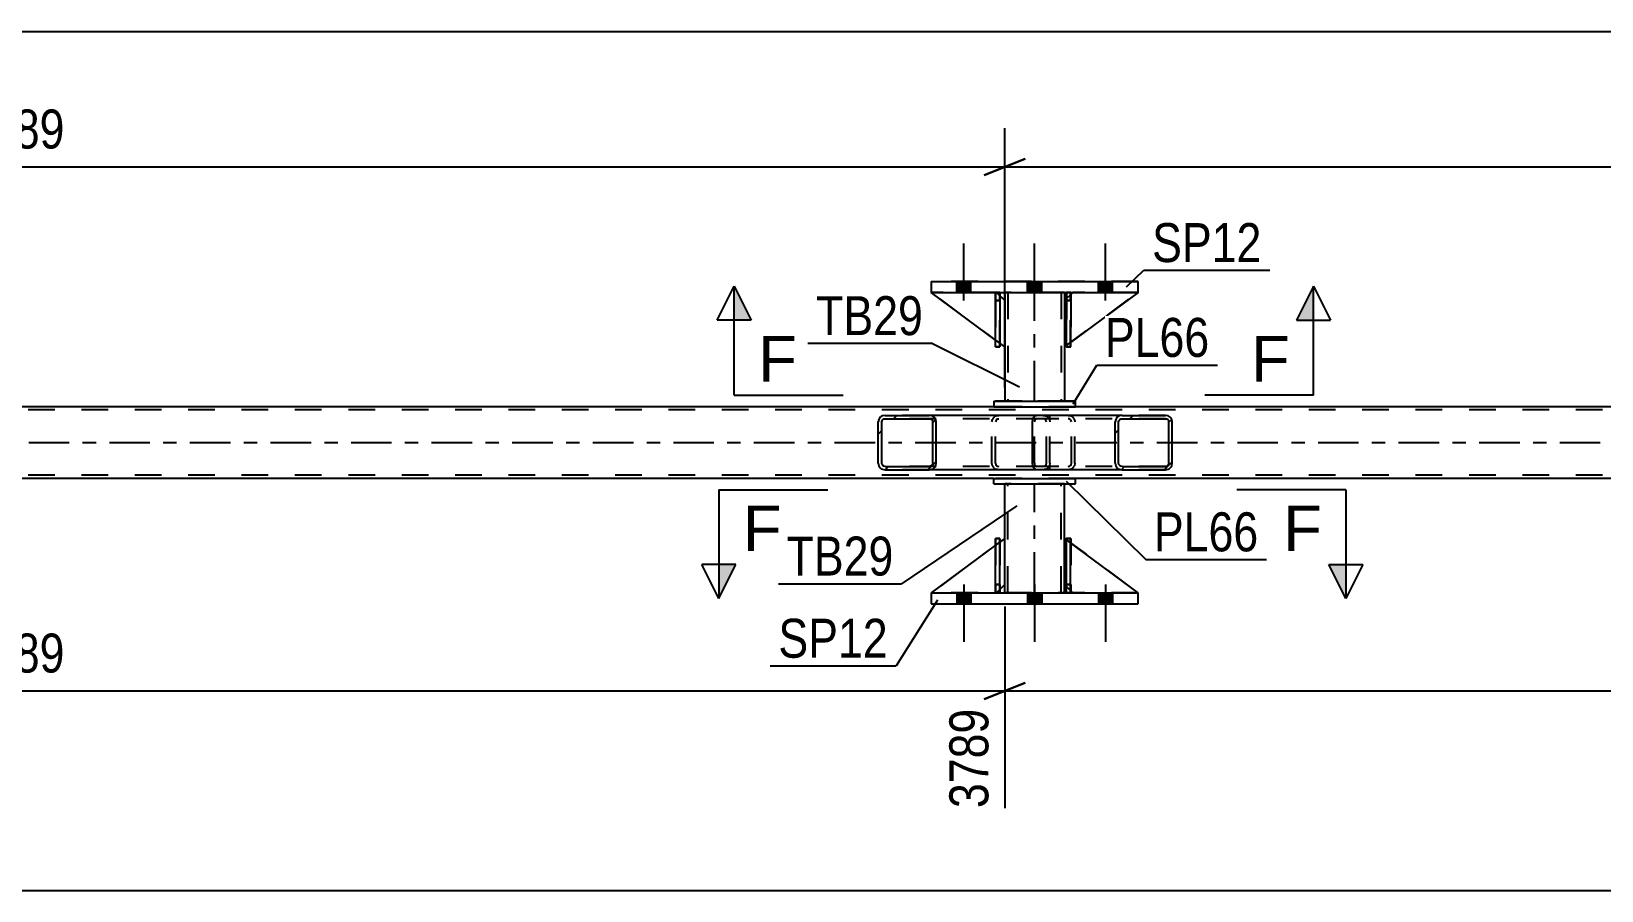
# Model space of a CAD drawing. Header units: millimetres. Extents: x 0 to 841, y 0 to 594.
# Drawn here: x 164.7 to 280, y 197.4 to 260.6 of the extents above; entities that cross this region are included whole.
import ezdxf

# ---------------------------------------------------------------- set-up
doc = ezdxf.new("R2010")
doc.units = ezdxf.units.MM
doc.linetypes.add('DXK_LINE_DOT2', pattern=[3.9198, 1.9599, -1.9599])
doc.linetypes.add('DXK_LINE_DOT3', pattern=[5.9187, 2.979, -0.9799, 0.9799, -0.9799])
doc.styles.add('Arial', font='arial.ttf', dxfattribs={"height": 0.2})
doc.styles.add('Arial Narrow', font='ARIALN.TTF', dxfattribs={"height": 0.2})

# ---------------------------------------------------------------- blocks, each defined once
blk = doc.blocks.new('Part-283124494-4475 - 4286')
at = {"color": 7, "linetype": 'DXK_LINE_DOT2'}
for p, q in [((240.68, 240.77), (240.68, 241.37)), ((240.68, 241.37), (240.68, 241.37)), ((240.68, 241.37), (240.68, 237.37)), ((240.68, 241.37), (241, 241.37)), ((241, 241.37), (241, 240.77)), ((241, 237.37), (241, 241.37)), ((240.68, 237.37), (240.68, 240.77)), ((240.68, 240.77), (241, 240.77)), ((241, 240.77), (241, 237.37)), ((240.68, 237.37), (241, 237.37))]:
    blk.add_line(p, q, dxfattribs=at)
blk = doc.blocks.new('Part-283124494-4360 - 4286')
at = {"color": 2, "linetype": 'Continuous'}
for p, q in [((235.35, 232.97), (99.36, 232.97)), ((490.76, 232.97), (241.35, 232.97)), ((235.35, 227.69), (99.36, 227.69)), ((758.27, 227.69), (241.35, 227.69))]:
    blk.add_line(p, q, dxfattribs=at)
at = {"color": 7, "linetype": 'DXK_LINE_DOT2'}
for p, q in [((758.27, 232.73), (99.36, 232.73)), ((241.35, 232.97), (235.35, 232.97)), ((758.27, 227.93), (99.36, 227.93)), ((241.35, 227.69), (235.35, 227.69))]:
    blk.add_line(p, q, dxfattribs=at)
at = {"color": 7, "linetype": 'DXK_LINE_DOT3'}
blk.add_line((99.36, 230.33), (758.27, 230.33), dxfattribs=at)
blk = doc.blocks.new('Bolt-283124494-4334 - 4286')
at = {"linetype": 'Continuous'}
for points in [[(233.67, 219.29), (232.63, 219.29), (232.63, 218.49), (233.67, 218.49)], [(233.67, 219.29), (232.63, 219.29), (232.63, 218.49), (233.67, 218.49)], [(233.67, 219.29), (232.63, 219.29), (232.63, 218.49), (233.67, 218.49)], [(238.87, 219.29), (237.83, 219.29), (237.83, 218.49), (238.87, 218.49)], [(238.87, 219.29), (237.83, 219.29), (237.83, 218.49), (238.87, 218.49)], [(244.07, 219.29), (243.03, 219.29), (243.03, 218.49), (244.07, 218.49)], [(244.07, 219.29), (243.03, 219.29), (243.03, 218.49), (244.07, 218.49)], [(244.07, 219.29), (243.03, 219.29), (243.03, 218.49), (244.07, 218.49)]]:
    blk.add_hatch(color=1, dxfattribs=at).paths.add_polyline_path(points)
at = {"color": 1, "linetype": 'Continuous'}
for p, q in [((232.63, 219.29), (232.63, 218.49)), ((232.63, 219.29), (232.63, 218.49)), ((232.63, 219.29), (232.63, 218.49)), ((233.15, 219.89), (233.15, 215.69)), ((233.15, 219.89), (233.15, 215.69)), ((233.15, 219.89), (233.15, 215.69)), ((233.67, 219.29), (233.67, 218.49)), ((233.67, 219.29), (233.67, 218.49)), ((233.67, 219.29), (233.67, 218.49)), ((237.83, 219.29), (237.83, 218.49)), ((237.83, 219.29), (237.83, 218.49)), ((238.35, 219.89), (238.35, 215.69)), ((238.35, 219.89), (238.35, 215.69)), ((238.87, 219.29), (238.87, 218.49)), ((238.87, 219.29), (238.87, 218.49)), ((243.03, 219.29), (243.03, 218.49)), ((243.03, 219.29), (243.03, 218.49)), ((243.03, 219.29), (243.03, 218.49)), ((243.55, 219.89), (243.55, 215.69)), ((243.55, 219.89), (243.55, 215.69)), ((243.55, 219.89), (243.55, 215.69)), ((244.07, 219.29), (244.07, 218.49)), ((244.07, 219.29), (244.07, 218.49)), ((244.07, 219.29), (244.07, 218.49))]:
    blk.add_line(p, q, dxfattribs=at)
blk = doc.blocks.new('Bolt-283124494-4335 - 4286')
at = {"linetype": 'Continuous'}
for points in [[(232.63, 241.37), (233.67, 241.37), (233.67, 242.17), (232.63, 242.17)], [(232.63, 241.37), (233.67, 241.37), (233.67, 242.17), (232.63, 242.17)], [(232.63, 241.37), (233.67, 241.37), (233.67, 242.17), (232.63, 242.17)], [(237.83, 241.37), (238.87, 241.37), (238.87, 242.17), (237.83, 242.17)], [(237.83, 241.37), (238.87, 241.37), (238.87, 242.17), (237.83, 242.17)], [(243.03, 241.37), (244.07, 241.37), (244.07, 242.17), (243.03, 242.17)], [(243.03, 241.37), (244.07, 241.37), (244.07, 242.17), (243.03, 242.17)], [(243.03, 241.37), (244.07, 241.37), (244.07, 242.17), (243.03, 242.17)]]:
    blk.add_hatch(color=1, dxfattribs=at).paths.add_polyline_path(points)
at = {"color": 1, "linetype": 'Continuous'}
for p, q in [((233.15, 240.77), (233.15, 244.97)), ((233.15, 240.77), (233.15, 244.97)), ((233.15, 240.77), (233.15, 244.97)), ((238.35, 240.77), (238.35, 244.97)), ((238.35, 240.77), (238.35, 244.97)), ((243.55, 240.77), (243.55, 244.97)), ((243.55, 240.77), (243.55, 244.97)), ((243.55, 240.77), (243.55, 244.97)), ((232.63, 241.37), (232.63, 242.17)), ((232.63, 241.37), (232.63, 242.17)), ((232.63, 241.37), (232.63, 242.17)), ((233.67, 241.37), (233.67, 242.17)), ((233.67, 241.37), (233.67, 242.17)), ((233.67, 241.37), (233.67, 242.17)), ((237.83, 241.37), (237.83, 242.17)), ((237.83, 241.37), (237.83, 242.17)), ((238.87, 241.37), (238.87, 242.17)), ((238.87, 241.37), (238.87, 242.17)), ((243.03, 241.37), (243.03, 242.17)), ((243.03, 241.37), (243.03, 242.17)), ((243.03, 241.37), (243.03, 242.17)), ((244.07, 241.37), (244.07, 242.17)), ((244.07, 241.37), (244.07, 242.17)), ((244.07, 241.37), (244.07, 242.17))]:
    blk.add_line(p, q, dxfattribs=at)
blk = doc.blocks.new('Part-283124494-4456 - 4286')
at = {"color": 2, "linetype": 'Continuous'}
for p, q in [((235.48, 219.29), (235.48, 223.29)), ((235.48, 223.29), (235.8, 223.29)), ((235.8, 219.29), (235.8, 223.29)), ((235.48, 219.29), (235.48, 219.29)), ((235.8, 219.29), (235.48, 219.29))]:
    blk.add_line(p, q, dxfattribs=at)
at = {"color": 7, "linetype": 'DXK_LINE_DOT2'}
for p, q in [((235.48, 223.29), (235.48, 219.89)), ((235.8, 219.89), (235.8, 223.29)), ((235.48, 219.89), (235.48, 219.29)), ((235.48, 219.89), (235.8, 219.89)), ((235.48, 219.29), (235.48, 219.29)), ((235.8, 219.29), (235.8, 219.89))]:
    blk.add_line(p, q, dxfattribs=at)
blk = doc.blocks.new('Part-283124494-4473 - 4286')
at = {"color": 2, "linetype": 'Continuous'}
for p, q in [((230.75, 219.29), (245.95, 219.29)), ((230.75, 219.29), (230.75, 218.49)), ((245.95, 218.49), (245.95, 219.29)), ((230.75, 218.49), (245.95, 218.49))]:
    blk.add_line(p, q, dxfattribs=at)
at = {"color": 7, "linetype": 'DXK_LINE_DOT2'}
for p, q in [((245.95, 219.29), (230.75, 219.29)), ((230.75, 218.49), (245.95, 218.49))]:
    blk.add_line(p, q, dxfattribs=at)
blk = doc.blocks.new('Part-283124494-4477 - 4286')
at = {"color": 7, "linetype": 'DXK_LINE_DOT2'}
for p, q in [((240.55, 240.77), (241.15, 241.37)), ((241, 241.22), (240.67, 240.9)), ((245.95, 241.37), (241.15, 241.37)), ((240.55, 240.77), (240.55, 237.37)), ((240.55, 237.37), (240.99, 237.7))]:
    blk.add_line(p, q, dxfattribs=at)
at = {"color": 2, "linetype": 'Continuous'}
for p, q in [((245.95, 241.37), (240.99, 237.7)), ((241.15, 241.37), (241, 241.22)), ((240.67, 240.9), (240.55, 240.77)), ((240.55, 240.77), (240.55, 237.37)), ((240.55, 240.77), (240.55, 240.77)), ((240.67, 237.47), (240.55, 237.37))]:
    blk.add_line(p, q, dxfattribs=at)
blk = doc.blocks.new('Part-283124494-4479 - 4286')
at = {"color": 7, "linetype": 'DXK_LINE_DOT2'}
for p, q in [((240.67, 219.29), (240.68, 223.29)), ((241, 223.29), (240.68, 223.29)), ((240.68, 219.89), (240.68, 223.29)), ((240.99, 219.29), (241, 223.29)), ((241, 223.29), (241, 219.89)), ((241, 219.29), (240.67, 219.29)), ((241, 219.89), (240.68, 219.89)), ((240.68, 219.29), (240.68, 219.89)), ((241, 219.29), (240.99, 219.29)), ((241, 219.89), (241, 219.29))]:
    blk.add_line(p, q, dxfattribs=at)
blk = doc.blocks.new('Part-283124494-4488 - 4286')
at = {"color": 7, "linetype": 'DXK_LINE_DOT2'}
for p, q in [((235.8, 223.29), (235.48, 223.29)), ((235.48, 219.89), (235.48, 223.29)), ((235.48, 219.29), (235.48, 223.29)), ((235.8, 223.29), (235.8, 219.89)), ((235.8, 219.29), (235.8, 223.29)), ((235.8, 219.89), (235.48, 219.89)), ((235.48, 219.29), (235.48, 219.89)), ((235.8, 219.29), (235.48, 219.29)), ((235.8, 219.89), (235.8, 219.29)), ((235.8, 219.29), (235.8, 219.29))]:
    blk.add_line(p, q, dxfattribs=at)
blk = doc.blocks.new('Part-283124494-4490 - 4286')
at = {"color": 2, "linetype": 'Continuous'}
for p, q in [((235.8, 241.37), (235.48, 241.37)), ((235.48, 237.37), (235.48, 241.37)), ((235.8, 241.37), (235.8, 241.37)), ((235.8, 241.37), (235.8, 237.37)), ((235.8, 237.37), (235.48, 237.37))]:
    blk.add_line(p, q, dxfattribs=at)
at = {"color": 7, "linetype": 'DXK_LINE_DOT2'}
for p, q in [((235.48, 241.37), (235.48, 240.77)), ((235.8, 240.77), (235.8, 241.37)), ((235.8, 240.77), (235.48, 240.77)), ((235.48, 240.77), (235.48, 237.37)), ((235.8, 237.37), (235.8, 240.77))]:
    blk.add_line(p, q, dxfattribs=at)
blk = doc.blocks.new('Part-283124494-4491 - 4286')
at = {"color": 7, "linetype": 'DXK_LINE_DOT2'}
for p, q in [((235.48, 240.77), (235.48, 241.37)), ((235.48, 241.37), (235.48, 241.37)), ((235.48, 241.37), (235.48, 237.37)), ((235.48, 241.37), (235.8, 241.37)), ((235.8, 241.37), (235.8, 240.77)), ((235.8, 237.37), (235.8, 241.37)), ((235.48, 237.37), (235.48, 240.77)), ((235.48, 240.77), (235.8, 240.77)), ((235.8, 240.77), (235.8, 237.37)), ((235.48, 237.37), (235.8, 237.37))]:
    blk.add_line(p, q, dxfattribs=at)
blk = doc.blocks.new('Part-283124494-4510 - 4286')
at = {"color": 2, "linetype": 'Continuous'}
for p, q in [((236.15, 241.37), (236.15, 240.77)), ((240.55, 241.37), (240.55, 240.77)), ((236.15, 237.37), (236.15, 233.37)), ((240.55, 237.37), (240.55, 233.37))]:
    blk.add_line(p, q, dxfattribs=at)
at = {"color": 7, "linetype": 'DXK_LINE_DOT2'}
for p, q in [((240.55, 241.37), (236.15, 241.37)), ((236.39, 241.37), (236.39, 233.37)), ((236.63, 241.37), (240.07, 241.37)), ((240.31, 241.37), (240.31, 233.37)), ((236.15, 240.77), (236.15, 237.37)), ((240.55, 240.77), (240.55, 237.37)), ((240.55, 233.37), (236.15, 233.37))]:
    blk.add_line(p, q, dxfattribs=at)
at = {"color": 7, "linetype": 'DXK_LINE_DOT3'}
blk.add_line((238.35, 233.37), (238.35, 241.37), dxfattribs=at)
blk = doc.blocks.new('Part-283124494-4512 - 4286')
at = {"linetype": 'Continuous'}
h = blk.add_hatch(dxfattribs=at)
h.set_pattern_fill('', scale=0.7, style=0, pattern_type=0)
h.set_pattern_definition([(45, (231.079, 232.0358), (-1.57154, 1.57154), [])])
h.paths.add_polyline_path([(231.12, 231.85), (231.08, 232.04), (230.97, 232.19), (230.8, 232.3), (230.61, 232.33), (227.37, 232.33), (227.18, 232.3), (227.01, 232.19), (226.9, 232.04), (226.86, 231.85), (226.86, 228.81), (226.9, 228.63), (227.01, 228.47), (227.18, 228.37), (227.37, 228.33), (230.61, 228.33), (230.8, 228.37), (230.97, 228.47), (231.08, 228.63), (231.12, 228.81)])
h.paths.add_polyline_path([(230.84, 228.72), (230.79, 228.64), (230.7, 228.59), (230.61, 228.57), (227.37, 228.57), (227.27, 228.59), (227.19, 228.64), (227.14, 228.72), (227.12, 228.81), (227.12, 231.85), (227.14, 231.94), (227.19, 232.02), (227.27, 232.07), (227.37, 232.09), (230.61, 232.09), (230.7, 232.07), (230.79, 232.02), (230.84, 231.94), (230.86, 231.85), (230.86, 228.81)])
at = {"color": 2, "linetype": 'Continuous'}
for p, q in [((226.9, 232.04), (226.86, 231.85)), ((226.86, 228.81), (226.86, 231.85)), ((227.12, 231.85), (227.14, 231.94)), ((227.12, 228.81), (227.12, 231.85)), ((227.14, 231.94), (227.19, 232.02)), ((227.37, 232.33), (227.18, 232.3)), ((227.19, 232.02), (227.27, 232.07)), ((227.27, 232.07), (227.37, 232.09)), ((227.37, 232.33), (230.61, 232.33)), ((227.37, 232.09), (230.61, 232.09)), ((238.48, 232.33), (230.61, 232.33)), ((230.8, 232.3), (230.61, 232.33)), ((230.61, 232.09), (230.7, 232.07)), ((230.7, 232.07), (230.79, 232.02)), ((230.79, 232.02), (230.84, 231.94)), ((230.84, 231.94), (230.86, 231.85)), ((230.86, 228.81), (230.86, 231.85)), ((231.12, 231.85), (231.08, 232.04)), ((231.12, 228.81), (231.12, 231.85)), ((226.86, 228.81), (226.9, 228.63)), ((227.14, 228.72), (227.12, 228.81)), ((227.19, 228.64), (227.14, 228.72)), ((227.18, 228.37), (227.37, 228.33)), ((227.27, 228.59), (227.19, 228.64)), ((227.37, 228.57), (227.27, 228.59)), ((227.37, 228.57), (230.61, 228.57)), ((230.7, 228.59), (230.61, 228.57)), ((230.61, 228.33), (230.8, 228.37)), ((230.79, 228.64), (230.7, 228.59)), ((230.84, 228.72), (230.79, 228.64)), ((230.86, 228.81), (230.84, 228.72)), ((231.08, 228.63), (231.12, 228.81)), ((227.37, 228.33), (230.61, 228.33)), ((238.48, 228.33), (230.61, 228.33))]:
    blk.add_line(p, q, dxfattribs=at)
at = {"color": 7, "linetype": 'DXK_LINE_DOT2'}
for p, q in [((230.61, 232.33), (227.37, 232.33)), ((238.96, 232.09), (227.37, 232.09)), ((235.21, 231.85), (235.25, 232.04)), ((235.21, 228.81), (235.21, 231.85)), ((235.49, 231.94), (235.47, 231.85)), ((235.47, 228.81), (235.47, 231.85)), ((235.54, 232.02), (235.49, 231.94)), ((235.53, 232.3), (235.72, 232.33)), ((235.54, 232.02), (235.56, 232.04)), ((235.56, 232.04), (235.62, 232.07)), ((235.62, 232.07), (235.72, 232.09)), ((238.96, 232.33), (238.48, 232.33)), ((238.96, 232.33), (239.15, 232.3)), ((239.05, 232.07), (238.96, 232.09)), ((239.14, 232.02), (239.05, 232.07)), ((239.19, 231.94), (239.14, 232.02)), ((239.21, 231.85), (239.19, 231.94)), ((239.21, 228.81), (239.21, 231.85)), ((239.43, 232.04), (239.47, 231.85)), ((239.47, 228.81), (239.47, 231.85)), ((238.96, 228.57), (227.37, 228.57)), ((235.25, 228.63), (235.21, 228.81)), ((235.47, 228.81), (235.49, 228.72)), ((235.49, 228.72), (235.54, 228.64)), ((235.72, 228.33), (235.53, 228.37)), ((235.54, 228.64), (235.56, 228.63)), ((235.56, 228.63), (235.62, 228.59)), ((235.62, 228.59), (235.72, 228.57)), ((238.96, 228.57), (239.05, 228.59)), ((239.15, 228.37), (238.96, 228.33)), ((239.05, 228.59), (239.14, 228.64)), ((239.14, 228.64), (239.19, 228.72)), ((239.19, 228.72), (239.21, 228.81)), ((239.47, 228.81), (239.43, 228.63)), ((230.61, 228.33), (227.37, 228.33)), ((238.96, 228.33), (238.48, 228.33))]:
    blk.add_line(p, q, dxfattribs=at)
at = {"color": 2, "linetype": 'Continuous'}
for centre, start, end in [((227.35, 231.83), 110.7583, 155.68), ((230.63, 231.83), 24.32, 69.2417), ((227.35, 228.83), 204.32, 249.2417), ((230.63, 228.83), 290.7583, 335.68)]:
    blk.add_arc(centre, 0.496, start, end, dxfattribs=at)
at = {"color": 7, "linetype": 'DXK_LINE_DOT2'}
for centre, start, end in [((235.7, 231.83), 110.7583, 155.68), ((238.98, 231.83), 24.32, 69.2417), ((235.7, 228.83), 204.32, 249.2417), ((238.98, 228.83), 290.7583, 335.68)]:
    blk.add_arc(centre, 0.496, start, end, dxfattribs=at)
blk = doc.blocks.new('Part-283124494-4513 - 4286')
at = {"linetype": 'Continuous'}
h = blk.add_hatch(dxfattribs=at)
h.set_pattern_fill('', scale=0.7, style=0, pattern_type=0)
h.set_pattern_definition([(45, (248.4242, 232.0358), (-1.57154, 1.57154), [])])
h.paths.add_polyline_path([(248.46, 231.85), (248.42, 232.04), (248.32, 232.19), (248.15, 232.3), (247.96, 232.33), (244.78, 232.33), (244.58, 232.3), (244.42, 232.19), (244.31, 232.04), (244.27, 231.85), (244.27, 228.81), (244.31, 228.63), (244.42, 228.47), (244.58, 228.37), (244.78, 228.33), (247.96, 228.33), (248.15, 228.37), (248.32, 228.47), (248.42, 228.63), (248.46, 228.81)])
h.paths.add_polyline_path([(248.19, 228.72), (248.14, 228.64), (248.06, 228.59), (247.96, 228.57), (244.78, 228.57), (244.68, 228.59), (244.6, 228.64), (244.54, 228.72), (244.52, 228.81), (244.52, 231.85), (244.54, 231.94), (244.6, 232.02), (244.68, 232.07), (244.78, 232.09), (247.96, 232.09), (248.06, 232.07), (248.14, 232.02), (248.19, 231.94), (248.21, 231.85), (248.21, 228.81)])
at = {"color": 2, "linetype": 'Continuous'}
for p, q in [((238.2, 231.85), (238.22, 232.04)), ((238.2, 228.81), (238.2, 231.85)), ((238.22, 232.04), (238.28, 232.19)), ((238.28, 232.19), (238.37, 232.3)), ((238.37, 232.3), (238.48, 232.33)), ((244.78, 232.33), (238.48, 232.33)), ((244.31, 232.04), (244.27, 231.85)), ((244.27, 228.81), (244.27, 231.85)), ((244.52, 231.85), (244.54, 231.94)), ((244.52, 228.81), (244.52, 231.85)), ((244.54, 231.94), (244.6, 232.02)), ((244.78, 232.33), (244.58, 232.3)), ((244.6, 232.02), (244.68, 232.07)), ((244.68, 232.07), (244.78, 232.09)), ((244.78, 232.33), (247.96, 232.33)), ((244.78, 232.09), (247.96, 232.09)), ((248.15, 232.3), (247.96, 232.33)), ((247.96, 232.09), (248.06, 232.07)), ((248.06, 232.07), (248.14, 232.02)), ((248.14, 232.02), (248.19, 231.94)), ((248.19, 231.94), (248.21, 231.85)), ((248.21, 228.81), (248.21, 231.85)), ((248.46, 231.85), (248.42, 232.04)), ((248.46, 228.81), (248.46, 231.85)), ((238.22, 228.63), (238.2, 228.81)), ((238.28, 228.47), (238.22, 228.63)), ((238.37, 228.37), (238.28, 228.47)), ((238.48, 228.33), (238.37, 228.37)), ((244.27, 228.81), (244.31, 228.63)), ((244.54, 228.72), (244.52, 228.81)), ((244.6, 228.64), (244.54, 228.72)), ((244.58, 228.37), (244.78, 228.33)), ((244.68, 228.59), (244.6, 228.64)), ((244.78, 228.57), (244.68, 228.59)), ((244.78, 228.57), (247.96, 228.57)), ((248.06, 228.59), (247.96, 228.57)), ((247.96, 228.33), (248.15, 228.37)), ((248.14, 228.64), (248.06, 228.59)), ((248.19, 228.72), (248.14, 228.64)), ((248.21, 228.81), (248.19, 228.72)), ((248.42, 228.63), (248.46, 228.81)), ((244.78, 228.33), (238.48, 228.33)), ((244.78, 228.33), (247.96, 228.33))]:
    blk.add_line(p, q, dxfattribs=at)
at = {"color": 7, "linetype": 'DXK_LINE_DOT2'}
for p, q in [((238.35, 231.94), (238.34, 231.85)), ((238.34, 228.81), (238.34, 231.85)), ((238.38, 232.02), (238.35, 231.94)), ((238.42, 232.07), (238.38, 232.02)), ((238.48, 232.09), (238.42, 232.07)), ((247.96, 232.09), (238.48, 232.09)), ((239.47, 232.09), (239.47, 232.33)), ((240.81, 232.33), (241, 232.3)), ((240.91, 232.07), (240.81, 232.09)), ((240.99, 232.02), (240.91, 232.07)), ((241.04, 231.94), (240.99, 232.02)), ((241.06, 231.85), (241.04, 231.94)), ((241.06, 228.81), (241.06, 231.85)), ((241.27, 232.04), (241.31, 231.85)), ((241.31, 228.81), (241.31, 231.85)), ((247.96, 232.33), (244.78, 232.33)), ((238.34, 228.81), (238.35, 228.72)), ((238.35, 228.72), (238.38, 228.64)), ((238.38, 228.64), (238.42, 228.59)), ((238.42, 228.59), (238.48, 228.57)), ((247.96, 228.57), (238.48, 228.57)), ((239.47, 228.33), (239.47, 228.57)), ((240.81, 228.57), (240.91, 228.59)), ((241, 228.37), (240.81, 228.33)), ((240.91, 228.59), (240.99, 228.64)), ((240.99, 228.64), (241.04, 228.72)), ((241.04, 228.72), (241.06, 228.81)), ((241.31, 228.81), (241.27, 228.63)), ((247.96, 228.33), (244.78, 228.33))]:
    blk.add_line(p, q, dxfattribs=at)
for centre, start, end in [((240.82, 231.84), 23.8494, 68.8059), ((240.82, 228.83), 291.1941, 336.1506)]:
    blk.add_arc(centre, 0.492, start, end, dxfattribs=at)
at = {"color": 2, "linetype": 'Continuous'}
for centre, start, end in [((244.76, 231.84), 111.1941, 156.1506), ((247.97, 231.84), 23.8494, 68.8059), ((244.76, 228.83), 203.8494, 248.8059), ((247.97, 228.83), 291.1941, 336.1506)]:
    blk.add_arc(centre, 0.492, start, end, dxfattribs=at)
blk = doc.blocks.new('Part-283124494-4515 - 4286')
at = {"color": 2, "linetype": 'Continuous'}
for p, q in [((241, 241.37), (240.67, 241.37)), ((240.67, 237.37), (240.68, 241.37)), ((240.99, 241.37), (241, 241.37)), ((241, 241.37), (240.99, 237.37)), ((240.99, 237.37), (240.67, 237.37))]:
    blk.add_line(p, q, dxfattribs=at)
at = {"color": 7, "linetype": 'DXK_LINE_DOT2'}
for p, q in [((240.67, 241.37), (240.67, 240.77)), ((240.99, 240.77), (240.99, 241.37)), ((240.99, 240.77), (240.67, 240.77)), ((240.67, 240.77), (240.67, 237.37)), ((240.99, 237.37), (240.99, 240.77))]:
    blk.add_line(p, q, dxfattribs=at)
blk = doc.blocks.new('Part-283124494-4516 - 4286')
at = {"color": 7, "linetype": 'DXK_LINE_DOT2'}
for p, q in [((236.15, 237.37), (230.75, 241.37)), ((230.75, 241.37), (235.55, 241.37)), ((235.55, 241.37), (236.15, 240.77)), ((236.15, 240.77), (236.15, 237.37))]:
    blk.add_line(p, q, dxfattribs=at)
blk = doc.blocks.new('Part-283124494-4525 - 4286')
at = {"color": 2, "linetype": 'Continuous'}
for p, q in [((235.35, 233.37), (235.35, 232.97)), ((235.35, 233.37), (241.35, 233.37)), ((241.35, 232.97), (241.35, 233.37)), ((235.35, 232.97), (241.35, 232.97))]:
    blk.add_line(p, q, dxfattribs=at)
at = {"color": 7, "linetype": 'DXK_LINE_DOT2'}
for p, q in [((241.35, 233.37), (235.35, 233.37)), ((235.35, 232.97), (241.35, 232.97))]:
    blk.add_line(p, q, dxfattribs=at)
blk = doc.blocks.new('Part-283124494-4530 - 4286')
at = {"color": 2, "linetype": 'Continuous'}
for p, q in [((235.35, 227.29), (235.35, 227.69)), ((235.35, 227.69), (241.35, 227.69)), ((235.35, 227.29), (241.35, 227.29)), ((241.35, 227.29), (241.35, 227.69))]:
    blk.add_line(p, q, dxfattribs=at)
at = {"color": 7, "linetype": 'DXK_LINE_DOT2'}
for p, q in [((235.35, 227.69), (241.35, 227.69)), ((235.35, 227.29), (235.35, 227.29)), ((235.35, 227.29), (241.35, 227.29)), ((241.35, 227.29), (241.35, 227.29))]:
    blk.add_line(p, q, dxfattribs=at)
blk = doc.blocks.new('Part-283124494-4535 - 4286')
at = {"color": 2, "linetype": 'Continuous'}
for p, q in [((236.15, 223.29), (236.15, 227.29)), ((240.55, 223.29), (240.55, 227.29)), ((236.15, 219.29), (236.15, 219.89)), ((240.55, 219.29), (240.55, 219.89))]:
    blk.add_line(p, q, dxfattribs=at)
at = {"color": 7, "linetype": 'DXK_LINE_DOT2'}
for p, q in [((240.55, 227.29), (236.15, 227.29)), ((236.39, 219.29), (236.39, 227.29)), ((240.31, 219.29), (240.31, 227.29)), ((236.15, 219.89), (236.15, 223.29)), ((240.55, 219.89), (240.55, 223.29)), ((236.15, 219.29), (240.55, 219.29))]:
    blk.add_line(p, q, dxfattribs=at)
at = {"color": 7, "linetype": 'DXK_LINE_DOT3'}
blk.add_line((238.35, 219.29), (238.35, 227.29), dxfattribs=at)
blk = doc.blocks.new('Part-283124494-4540 - 4286')
at = {"color": 2, "linetype": 'Continuous'}
for p, q in [((230.75, 242.17), (245.95, 242.17)), ((230.75, 242.17), (230.75, 241.37)), ((230.75, 241.37), (245.95, 241.37)), ((245.95, 241.37), (245.95, 242.17))]:
    blk.add_line(p, q, dxfattribs=at)
at = {"color": 7, "linetype": 'DXK_LINE_DOT2'}
for p, q in [((245.95, 242.17), (230.75, 242.17)), ((230.75, 241.37), (245.95, 241.37))]:
    blk.add_line(p, q, dxfattribs=at)
blk = doc.blocks.new('Part-283124494-4546 - 4286')
at = {"color": 2, "linetype": 'Continuous'}
for p, q in [((240.67, 219.29), (240.67, 223.29)), ((240.67, 223.29), (240.99, 223.29)), ((240.99, 219.29), (240.99, 223.29)), ((240.67, 219.29), (240.67, 219.29)), ((240.99, 219.29), (240.67, 219.29))]:
    blk.add_line(p, q, dxfattribs=at)
at = {"color": 7, "linetype": 'DXK_LINE_DOT2'}
for p, q in [((240.67, 223.29), (240.67, 219.89)), ((240.99, 219.89), (240.99, 223.29)), ((240.67, 219.89), (240.67, 219.29)), ((240.67, 219.89), (240.99, 219.89)), ((240.67, 219.29), (240.67, 219.29)), ((240.99, 219.29), (240.99, 219.89))]:
    blk.add_line(p, q, dxfattribs=at)
blk = doc.blocks.new('Part-283124494-4547 - 4286')
at = {"color": 7, "linetype": 'DXK_LINE_DOT2'}
for p, q in [((236.15, 223.29), (230.75, 219.29)), ((236.15, 219.89), (236.15, 223.29)), ((230.75, 219.29), (235.55, 219.29)), ((235.55, 219.29), (236.15, 219.89))]:
    blk.add_line(p, q, dxfattribs=at)
blk = doc.blocks.new('Part-283124494-4548 - 4286')
at = {"color": 2, "linetype": 'Continuous'}
for p, q in [((235.48, 222.79), (230.75, 219.29)), ((236.15, 223.29), (235.8, 223.03)), ((236.15, 219.89), (236.15, 223.29)), ((236.15, 219.89), (235.8, 219.54))]:
    blk.add_line(p, q, dxfattribs=at)
at = {"color": 7, "linetype": 'DXK_LINE_DOT2'}
for p, q in [((235.8, 223.03), (235.48, 222.79)), ((230.75, 219.29), (230.75, 219.29)), ((230.75, 219.29), (230.75, 219.29)), ((230.75, 219.29), (235.55, 219.29)), ((235.55, 219.29), (235.8, 219.54))]:
    blk.add_line(p, q, dxfattribs=at)
blk = doc.blocks.new('Part-283124494-4549 - 4286')
at = {"color": 7, "linetype": 'DXK_LINE_DOT2'}
for p, q in [((240.55, 219.89), (240.55, 223.29)), ((240.55, 223.29), (245.95, 219.29)), ((240.55, 223.29), (240.55, 219.89)), ((241.15, 219.29), (240.55, 219.89)), ((240.55, 219.89), (240.55, 219.89)), ((240.55, 219.89), (241.15, 219.29)), ((245.95, 219.29), (241.15, 219.29))]:
    blk.add_line(p, q, dxfattribs=at)
blk = doc.blocks.new('Part-283124494-4550 - 4286')
at = {"color": 2, "linetype": 'Continuous'}
for p, q in [((240.55, 223.29), (240.55, 223.29)), ((240.55, 219.89), (240.55, 223.29)), ((240.67, 223.2), (240.55, 223.29)), ((245.95, 219.29), (240.99, 222.96)), ((240.55, 219.89), (240.55, 219.89)), ((240.67, 219.77), (240.55, 219.89)), ((241.15, 219.29), (240.99, 219.45))]:
    blk.add_line(p, q, dxfattribs=at)
at = {"color": 7, "linetype": 'DXK_LINE_DOT2'}
for p, q in [((240.55, 219.89), (240.55, 223.29)), ((240.99, 222.96), (240.67, 223.2)), ((241.15, 219.29), (240.55, 219.89)), ((240.99, 219.45), (240.67, 219.77)), ((245.95, 219.29), (241.15, 219.29))]:
    blk.add_line(p, q, dxfattribs=at)
blk = doc.blocks.new('Part-283124494-4556 - 4286')
at = {"color": 2, "linetype": 'Continuous'}
for p, q in [((235.48, 237.87), (230.75, 241.37)), ((235.8, 241.13), (236.15, 240.77)), ((236.15, 240.77), (236.15, 237.37)), ((236.15, 237.37), (235.8, 237.63))]:
    blk.add_line(p, q, dxfattribs=at)
at = {"color": 7, "linetype": 'DXK_LINE_DOT2'}
for p, q in [((235.55, 241.37), (230.75, 241.37)), ((235.8, 241.13), (235.55, 241.37)), ((235.8, 237.63), (235.48, 237.87))]:
    blk.add_line(p, q, dxfattribs=at)
blk = doc.blocks.new('Part-283124494-4557 - 4286')
at = {"color": 7, "linetype": 'DXK_LINE_DOT2'}
for p, q in [((241.15, 241.37), (240.55, 240.77)), ((240.55, 237.37), (245.95, 241.37)), ((240.55, 240.77), (241.15, 241.37)), ((245.95, 241.37), (241.15, 241.37)), ((240.55, 240.77), (240.55, 237.37)), ((240.55, 240.77), (240.55, 240.77)), ((240.55, 240.77), (240.55, 237.37))]:
    blk.add_line(p, q, dxfattribs=at)
blk = doc.blocks.new('StraightDimension-283124494-4688 - 4286')
at = {"color": 7, "linetype": 'Continuous'}
for p, q in [((236.15, 234.37), (236.15, 253.45)), ((237.65, 251.2), (234.65, 250)), ((236.15, 250.6), (491.56, 250.6))]:
    blk.add_line(p, q, dxfattribs=at)
blk = doc.blocks.new('StraightDimension-283124494-4637 - 4286')
at = {"color": 7, "linetype": 'Continuous'}
for p, q in [((236.15, 218.29), (236.15, 203.47)), ((234.65, 211.48), (237.65, 212.68)), ((90.74, 212.08), (236.15, 212.08))]:
    blk.add_line(p, q, dxfattribs=at)
at = {"color": 0}
blk.add_wipeout([(167.7, 212.83), (167.7, 217.03), (159.19, 217.03), (159.19, 212.83)], dxfattribs=at)
at = {"color": 3, "style": 'Arial Narrow'}
blk.add_text('3789', height=2.863, dxfattribs=at).set_placement((159.79, 213.43))
at = {"color": 0, "linetype": 'Continuous'}
blk.add_wipeout([(235.55, 211.38), (231.35, 211.38), (231.35, 202.87), (235.55, 202.87)], dxfattribs=at)
at = {"color": 3, "linetype": 'Continuous', "style": 'Arial Narrow'}
blk.add_text('3789', height=2.863, rotation=90.0002, dxfattribs=at).set_placement((234.95, 203.47))
blk = doc.blocks.new('StraightDimension-283124494-4709 - 4286')
at = {"color": 7, "linetype": 'Continuous'}
blk.add_line((90.1, 197.4), (767.53, 197.4), dxfattribs=at)
blk = doc.blocks.new('StraightDimension-283124494-4646 - 4286')
at = {"color": 7, "linetype": 'Continuous'}
for p, q in [((236.15, 218.29), (236.15, 203.47)), ((237.65, 212.68), (234.65, 211.48)), ((236.15, 212.08), (491.56, 212.08))]:
    blk.add_line(p, q, dxfattribs=at)
blk = doc.blocks.new('StraightDimension-283124494-4698 - 4286')
at = {"color": 7, "linetype": 'Continuous'}
for p, q in [((236.15, 234.37), (236.15, 253.45)), ((90.74, 250.6), (236.15, 250.6)), ((234.65, 250), (237.65, 251.2))]:
    blk.add_line(p, q, dxfattribs=at)
at = {"color": 0}
blk.add_wipeout([(167.7, 251.35), (167.7, 255.55), (159.19, 255.55), (159.19, 251.35)], dxfattribs=at)
at = {"color": 3, "style": 'Arial Narrow'}
blk.add_text('3789', height=2.863, dxfattribs=at).set_placement((159.79, 251.95))
blk = doc.blocks.new('StraightDimension-283124494-13188 - 4286')
at = {"color": 7, "linetype": 'Continuous'}
blk.add_line((90.74, 260.56), (766.89, 260.56), dxfattribs=at)
blk = doc.blocks.new('Mark-283124494-4469 - 4286')
at = {"color": 30, "linetype": 'Continuous'}
for p in [(231.21, 218.74), (218.93, 213.92)]:
    blk.add_line(p, (228.17, 213.92), dxfattribs=at)
at = {"color": 0}
blk.add_wipeout([(227.57, 214.52), (227.57, 217.52), (219.53, 217.52), (219.53, 214.52)], dxfattribs=at)
blk.add_wipeout([(227.57, 214.52), (227.57, 217.52), (219.53, 217.52), (219.53, 214.52)], dxfattribs=at)
at = {"color": 3, "style": 'Arial Narrow'}
blk.add_text('SP12', height=2.863, dxfattribs=at).set_placement((219.53, 214.52))
blk = doc.blocks.new('Mark-283124494-4506 - 4286')
at = {"color": 30, "linetype": 'Continuous'}
for p in [(221.7, 237.63), (237.24, 234.41)]:
    blk.add_line(p, (230.76, 237.63), dxfattribs=at)
at = {"color": 0}
blk.add_wipeout([(230.16, 238.23), (230.16, 241.23), (222.3, 241.23), (222.3, 238.23)], dxfattribs=at)
blk.add_wipeout([(230.16, 238.23), (230.16, 241.23), (222.3, 241.23), (222.3, 238.23)], dxfattribs=at)
at = {"color": 3, "style": 'Arial Narrow'}
blk.add_text('TB29', height=2.863, dxfattribs=at).set_placement((222.3, 238.23))
blk = doc.blocks.new('Mark-283124494-4521 - 4286')
at = {"color": 30, "linetype": 'Continuous'}
for p, q in [((241.18, 233.17), (242.91, 236.03)), ((242.91, 236.03), (251.79, 236.03))]:
    blk.add_line(p, q, dxfattribs=at)
at = {"color": 0}
blk.add_wipeout([(251.19, 236.63), (251.19, 239.63), (243.51, 239.63), (243.51, 236.63)], dxfattribs=at)
blk.add_wipeout([(251.19, 236.63), (251.19, 239.63), (243.51, 239.63), (243.51, 236.63)], dxfattribs=at)
at = {"color": 3, "style": 'Arial Narrow'}
blk.add_text('PL66', height=2.863, dxfattribs=at).set_placement((243.51, 236.63))
blk = doc.blocks.new('Mark-283124494-4526 - 4286')
at = {"color": 30, "linetype": 'Continuous'}
for p, q in [((240.66, 227.5), (246.51, 221.74)), ((246.51, 221.74), (255.38, 221.74))]:
    blk.add_line(p, q, dxfattribs=at)
at = {"color": 0}
blk.add_wipeout([(254.78, 222.34), (254.78, 225.34), (247.11, 225.34), (247.11, 222.34)], dxfattribs=at)
blk.add_wipeout([(254.78, 222.34), (254.78, 225.34), (247.11, 225.34), (247.11, 222.34)], dxfattribs=at)
at = {"color": 3, "style": 'Arial Narrow'}
blk.add_text('PL66', height=2.863, dxfattribs=at).set_placement((247.11, 222.34))
blk = doc.blocks.new('Mark-283124494-4531 - 4286')
at = {"color": 30, "linetype": 'Continuous'}
for p in [(237.04, 225.68), (219.53, 219.96)]:
    blk.add_line(p, (228.58, 219.96), dxfattribs=at)
at = {"color": 0}
blk.add_wipeout([(227.98, 220.56), (227.98, 223.56), (220.13, 223.56), (220.13, 220.56)], dxfattribs=at)
blk.add_wipeout([(227.98, 220.56), (227.98, 223.56), (220.13, 223.56), (220.13, 220.56)], dxfattribs=at)
at = {"color": 3, "style": 'Arial Narrow'}
blk.add_text('TB29', height=2.863, dxfattribs=at).set_placement((220.13, 220.56))
blk = doc.blocks.new('Mark-283124494-4536 - 4286')
at = {"color": 30, "linetype": 'Continuous'}
for p, q in [((245.09, 241.77), (246.38, 243)), ((246.38, 243), (255.62, 243))]:
    blk.add_line(p, q, dxfattribs=at)
at = {"color": 0}
blk.add_wipeout([(255.02, 243.6), (255.02, 246.6), (246.98, 246.6), (246.98, 243.6)], dxfattribs=at)
blk.add_wipeout([(255.02, 243.6), (255.02, 246.6), (246.98, 246.6), (246.98, 243.6)], dxfattribs=at)
at = {"color": 3, "style": 'Arial Narrow'}
blk.add_text('SP12', height=2.863, dxfattribs=at).set_placement((246.98, 243.6))
blk = doc.blocks.new('SectionMark-283124494-4719 - 4286')
at = {"linetype": 'Continuous'}
for points in [[(217.54, 239.32), (216.29, 239.32), (216.29, 241.82)], [(258.84, 239.32), (257.59, 239.32), (258.84, 241.82)]]:
    blk.add_hatch(color=6, dxfattribs=at).paths.add_polyline_path(points)
at = {"color": 6, "linetype": 'Continuous'}
for p, q in [((215.04, 239.32), (216.29, 241.82)), ((216.29, 233.82), (216.29, 241.82)), ((216.29, 241.82), (217.54, 239.32)), ((258.84, 241.82), (257.59, 239.32)), ((258.84, 233.82), (258.84, 241.82)), ((258.84, 241.82), (260.09, 239.32)), ((217.54, 239.32), (215.04, 239.32)), ((257.59, 239.32), (260.09, 239.32)), ((216.29, 233.82), (224.29, 233.82)), ((258.84, 233.82), (250.84, 233.82))]:
    blk.add_line(p, q, dxfattribs=at)
at = {"color": 0, "linetype": 'Continuous'}
for points in [[(220.89, 234.82), (220.89, 238.32), (218.04, 238.32), (218.04, 234.82)], [(257.09, 234.82), (257.09, 238.32), (254.24, 238.32), (254.24, 234.82)]]:
    blk.add_wipeout(points, dxfattribs=at)
at = {"color": 3, "linetype": 'Continuous', "style": 'Arial'}
for p in [(218.04, 234.82), (254.24, 234.82)]:
    blk.add_text('F', height=3.34, dxfattribs=at).set_placement(p)
blk = doc.blocks.new('SectionMark-283124494-4723 - 4286')
at = {"linetype": 'Continuous'}
for points in [[(215.16, 221.36), (216.41, 221.36), (215.16, 218.86)], [(259.95, 221.36), (261.2, 221.36), (261.2, 218.86)]]:
    blk.add_hatch(color=6, dxfattribs=at).paths.add_polyline_path(points)
at = {"color": 6, "linetype": 'Continuous'}
for p, q in [((215.16, 226.86), (223.16, 226.86)), ((215.16, 226.86), (215.16, 218.86)), ((261.2, 226.86), (253.2, 226.86)), ((261.2, 226.86), (261.2, 218.86)), ((215.16, 218.86), (213.91, 221.36)), ((216.41, 221.36), (213.91, 221.36)), ((215.16, 218.86), (216.41, 221.36)), ((259.95, 221.36), (262.45, 221.36)), ((261.2, 218.86), (259.95, 221.36)), ((262.45, 221.36), (261.2, 218.86))]:
    blk.add_line(p, q, dxfattribs=at)
at = {"color": 0, "linetype": 'Continuous'}
for points in [[(219.76, 222.36), (219.76, 225.86), (216.91, 225.86), (216.91, 222.36)], [(259.45, 222.36), (259.45, 225.86), (256.6, 225.86), (256.6, 222.36)]]:
    blk.add_wipeout(points, dxfattribs=at)
at = {"color": 3, "linetype": 'Continuous', "style": 'Arial'}
for p in [(216.91, 222.36), (256.6, 222.36)]:
    blk.add_text('F', height=3.34, dxfattribs=at).set_placement(p)

msp = doc.modelspace()

# ---------------------------------------------------------------- block references
for name in ['Bolt-283124494-4335 - 4286', 'Part-283124494-4540 - 4286', 'Part-283124494-4516 - 4286', 'Part-283124494-4556 - 4286', 'Part-283124494-4490 - 4286', 'Part-283124494-4491 - 4286', 'Part-283124494-4510 - 4286', 'Part-283124494-4477 - 4286', 'Part-283124494-4557 - 4286', 'Part-283124494-4515 - 4286', 'Part-283124494-4475 - 4286', 'Part-283124494-4525 - 4286', 'Part-283124494-4360 - 4286', 'Part-283124494-4512 - 4286', 'Part-283124494-4513 - 4286', 'Part-283124494-4530 - 4286', 'Part-283124494-4535 - 4286', 'Part-283124494-4547 - 4286', 'Part-283124494-4548 - 4286', 'Part-283124494-4456 - 4286', 'Part-283124494-4488 - 4286', 'Part-283124494-4549 - 4286', 'Part-283124494-4550 - 4286', 'Part-283124494-4479 - 4286', 'Part-283124494-4546 - 4286', 'Part-283124494-4473 - 4286', 'Bolt-283124494-4334 - 4286']:
    msp.add_blockref(name, (0, 0))

# ---------------------------------------------------------------- next in the draw order: block references
for name in ['StraightDimension-283124494-4688 - 4286', 'StraightDimension-283124494-4637 - 4286']:
    msp.add_blockref(name, (0, 0))

# ---------------------------------------------------------------- next in the draw order: block references
for name in ['StraightDimension-283124494-4698 - 4286', 'StraightDimension-283124494-4709 - 4286']:
    msp.add_blockref(name, (0, 0))

# ---------------------------------------------------------------- next in the draw order: block references
for name in ['StraightDimension-283124494-13188 - 4286', 'Mark-283124494-4526 - 4286', 'Mark-283124494-4531 - 4286', 'Mark-283124494-4469 - 4286', 'StraightDimension-283124494-4646 - 4286']:
    msp.add_blockref(name, (0, 0))

# ---------------------------------------------------------------- next in the draw order: block references
for name in ['Mark-283124494-4536 - 4286', 'Mark-283124494-4506 - 4286', 'Mark-283124494-4521 - 4286', 'SectionMark-283124494-4723 - 4286']:
    msp.add_blockref(name, (0, 0))

# ---------------------------------------------------------------- next in the draw order: block references
msp.add_blockref('SectionMark-283124494-4719 - 4286', (0, 0))

doc.saveas('drawing.dxf')
